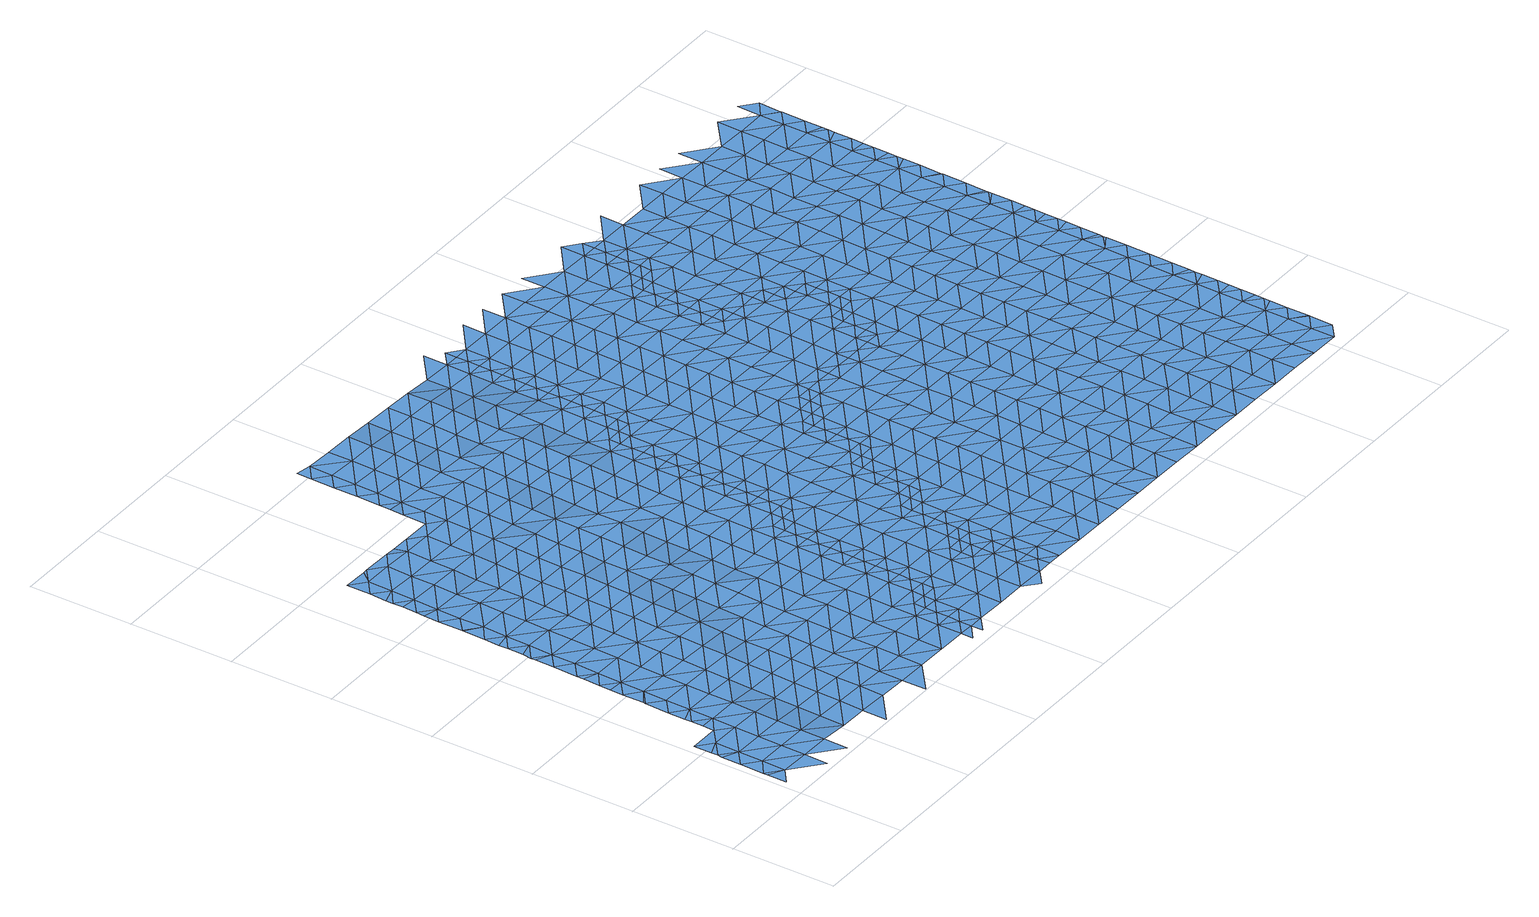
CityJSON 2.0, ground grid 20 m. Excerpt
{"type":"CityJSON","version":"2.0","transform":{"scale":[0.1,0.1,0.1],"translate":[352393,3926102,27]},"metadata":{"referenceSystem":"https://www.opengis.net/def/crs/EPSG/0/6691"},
"CityObjects":{
"waterbody1":{"type":"WaterBody","attributes":{"name":"8","class":"1140","function":"1","WaterBodyRiverFloodingRiskAttribute.description":"4","WaterBodyRiverFloodingRiskAttribute.rankOrg":"1","WaterBodyRiverFloodingRiskAttribute.adminType":"2","WaterBodyRiverFloodingRiskAttribute.scale":"L1"},"geometry":[{"type":"MultiSurface","lod":"1","boundaries":[[[0,1,2]],[[3,1,0]],[[4,5,3]],[[0,4,3]],[[4,6,5]],[[5,6,7]],[[7,6,8]],[[8,9,10]],[[0,11,4]],[[10,9,12]],[[8,6,9]],[[0,13,11]],[[6,4,14]],[[15,12,9]],[[16,9,6]],[[4,11,14]],[[17,16,6]],[[16,15,9]],[[6,14,17]],[[11,18,14]],[[19,18,11]],[[14,20,17]],[[21,15,22]],[[15,16,22]],[[23,21,22]],[[24,25,23]],[[26,16,17]],[[14,18,20]],[[25,24,27]],[[24,23,22]],[[26,22,16]],[[28,17,20]],[[29,27,30]],[[27,24,30]],[[26,17,28]],[[31,32,29]],[[18,33,20]],[[22,34,24]],[[30,31,29]],[[26,34,22]],[[32,31,35]],[[36,30,24]],[[20,37,28]],[[38,39,40]],[[38,35,39]],[[35,31,39]],[[36,31,30]],[[41,20,33]],[[42,24,34]],[[40,43,44]],[[39,43,40]],[[44,43,45]],[[37,20,41]],[[37,46,28]],[[46,34,26]],[[36,24,42]],[[47,48,45]],[[43,47,45]],[[26,28,46]],[[36,49,31]],[[39,31,49]],[[50,51,48]],[[52,43,39]],[[47,50,48]],[[46,53,34]],[[34,54,42]],[[51,50,55]],[[56,57,33]],[[53,54,34]],[[58,59,55]],[[60,36,42]],[[61,39,49]],[[41,33,57]],[[54,60,42]],[[62,59,58]],[[55,50,58]],[[47,43,52]],[[63,50,47]],[[39,61,52]],[[37,41,64]],[[52,63,47]],[[65,66,67]],[[64,41,57]],[[65,62,66]],[[49,36,60]],[[62,58,66]],[[68,53,46]],[[69,70,56]],[[46,37,71]],[[72,58,50]],[[60,73,49]],[[49,74,61]],[[63,75,50]],[[76,67,66]],[[71,68,46]],[[77,76,78]],[[77,67,76]],[[37,64,71]],[[75,72,50]],[[79,80,78]],[[58,72,66]],[[79,78,76]],[[68,81,53]],[[82,63,52]],[[83,60,54]],[[49,73,74]],[[57,56,84]],[[54,53,81]],[[79,85,80]],[[52,61,82]],[[84,86,57]],[[87,85,88]],[[81,83,54]],[[87,80,85]],[[56,70,84]],[[89,73,60]],[[61,74,82]],[[64,57,86]],[[90,75,63]],[[88,91,92]],[[82,93,63]],[[66,72,94]],[[76,66,95]],[[92,91,96]],[[91,88,85]],[[83,89,60]],[[97,68,71]],[[90,72,75]],[[98,99,96]],[[71,64,100]],[[66,94,95]],[[73,101,74]],[[91,98,96]],[[102,84,70]],[[79,76,103]],[[100,64,86]],[[99,98,104]],[[89,101,73]],[[101,82,74]],[[105,94,72]],[[85,79,103]],[[63,93,90]],[[68,106,81]],[[76,95,103]],[[107,91,85]],[[98,108,104]],[[97,71,100]],[[109,104,108]],[[102,110,84]],[[84,111,86]],[[105,72,90]],[[81,112,83]],[[113,85,103]],[[82,114,93]],[[115,98,91]],[[106,68,97]],[[106,112,81]],[[116,114,82]],[[117,109,108]],[[107,85,113]],[[83,118,89]],[[82,101,116]],[[119,108,98]],[[94,105,120]],[[95,94,121]],[[111,84,110]],[[100,86,111]],[[114,122,93]],[[123,97,100]],[[103,95,121]],[[115,91,107]],[[94,120,121]],[[89,124,101]],[[90,93,122]],[[125,110,102]],[[119,126,108]],[[117,108,126]],[[118,83,112]],[[127,106,97]],[[102,128,125]],[[113,103,129]],[[100,111,130]],[[119,98,115]],[[131,107,113]],[[105,90,132]],[[103,121,129]],[[123,100,130]],[[123,127,97]],[[127,112,106]],[[116,101,124]],[[133,111,110]],[[132,134,105]],[[89,118,124]],[[135,131,113]],[[136,114,116]],[[131,115,107]],[[90,122,132]],[[135,113,129]],[[120,105,134]],[[137,110,125]],[[134,138,120]],[[139,122,114]],[[127,140,112]],[[112,141,118]],[[116,124,142]],[[121,120,138]],[[130,111,133]],[[131,143,115]],[[115,144,119]],[[140,141,112]],[[110,137,133]],[[126,119,145]],[[136,116,142]],[[118,141,124]],[[146,132,122]],[[147,137,125]],[[129,121,148]],[[149,130,133]],[[150,127,123]],[[114,136,139]],[[123,130,151]],[[121,138,148]],[[141,152,124]],[[124,153,142]],[[115,143,144]],[[132,154,134]],[[145,119,144]],[[135,129,155]],[[135,156,131]],[[151,130,149]],[[151,150,123]],[[150,140,127]],[[157,133,137]],[[155,129,148]],[[155,156,135]],[[156,143,131]],[[122,139,146]],[[144,158,145]],[[159,138,134]],[[157,149,133]],[[160,137,147]],[[153,161,142]],[[154,132,146]],[[124,152,153]],[[150,162,140]],[[136,142,161]],[[136,163,139]],[[138,164,148]],[[143,165,144]],[[166,152,141]],[[137,160,157]],[[167,151,149]],[[157,168,149]],[[158,144,169]],[[134,154,159]],[[141,140,166]],[[170,155,148]],[[143,156,171]],[[166,140,162]],[[163,136,161]],[[163,172,139]],[[164,170,148]],[[151,173,150]],[[138,159,164]],[[143,171,165]],[[146,139,172]],[[174,175,147]],[[169,144,165]],[[155,176,156]],[[167,149,168]],[[167,173,151]],[[173,162,150]],[[177,157,160]],[[160,147,175]],[[152,166,178]],[[153,152,179]],[[154,146,180]],[[165,181,169]],[[152,178,179]],[[161,182,163]],[[146,172,180]],[[155,170,176]],[[161,153,182]],[[183,165,171]],[[159,154,184]],[[168,157,177]],[[185,186,174]],[[171,156,187]],[[160,175,177]],[[182,153,179]],[[188,167,168]],[[189,162,173]],[[187,156,176]],[[190,175,174]],[[163,191,172]],[[154,180,184]],[[166,162,192]],[[166,193,178]],[[186,190,174]],[[164,159,194]],[[164,195,170]],[[192,162,189]],[[192,193,166]],[[193,179,178]],[[194,159,184]],[[194,195,164]],[[195,176,170]],[[168,177,196]],[[191,163,182]],[[167,197,173]],[[198,199,175]],[[171,187,183]],[[175,199,177]],[[172,200,180]],[[181,165,183]],[[188,168,196]],[[188,197,167]],[[175,190,198]],[[201,172,191]],[[202,196,177]],[[193,203,179]],[[179,204,182]],[[205,202,177]],[[180,206,184]],[[205,177,199]],[[195,207,176]],[[176,208,187]],[[189,173,197]],[[204,191,182]],[[200,172,201]],[[209,181,210]],[[181,183,210]],[[211,183,187]],[[184,212,194]],[[213,214,215]],[[204,179,203]],[[213,209,214]],[[206,180,200]],[[206,212,184]],[[216,196,202]],[[209,210,214]],[[208,176,207]],[[217,201,191]],[[189,197,218]],[[192,189,219]],[[192,220,193]],[[221,210,183]],[[194,222,195]],[[216,223,196]],[[219,189,218]],[[224,215,214]],[[225,217,191]],[[226,197,188]],[[227,215,224]],[[222,207,195]],[[225,191,204]],[[188,196,223]],[[211,187,208]],[[211,221,183]],[[201,228,200]],[[216,202,229]],[[210,221,214]],[[220,192,219]],[[203,193,220]],[[230,227,224]],[[217,228,201]],[[231,227,230]],[[232,204,203]],[[194,212,222]],[[200,233,206]],[[230,234,231]],[[226,188,223]],[[218,197,226]],[[229,235,216]],[[231,234,236]],[[221,237,214]],[[238,235,229]],[[228,233,200]],[[226,239,218]],[[206,233,212]],[[203,220,240]],[[241,242,236]],[[235,243,216]],[[216,243,223]],[[207,222,244]],[[208,207,245]],[[224,214,246]],[[232,203,240]],[[245,247,208]],[[219,218,248]],[[236,234,241]],[[219,249,220]],[[250,226,223]],[[246,251,224]],[[207,244,245]],[[225,204,252]],[[253,221,211]],[[254,250,223]],[[214,237,246]],[[254,223,243]],[[211,208,247]],[[248,218,239]],[[230,224,251]],[[230,255,234]],[[222,212,256]],[[257,240,220]],[[204,232,252]],[[247,253,211]],[[258,228,217]],[[250,259,226]],[[217,225,260]],[[221,253,237]],[[212,233,256]],[[259,261,226]],[[226,261,239]],[[249,219,248]],[[260,225,252]],[[260,258,217]],[[228,258,233]],[[261,262,239]],[[255,230,251]],[[263,248,239]],[[241,234,255]],[[222,256,264]],[[262,263,239]],[[244,222,265]],[[253,266,237]],[[237,267,246]],[[257,268,240]],[[220,249,257]],[[266,267,237]],[[233,269,256]],[[222,264,265]],[[232,240,268]],[[232,270,252]],[[271,247,245]],[[258,269,233]],[[272,251,246]],[[273,274,248]],[[245,244,275]],[[273,248,263]],[[268,270,232]],[[241,255,276]],[[249,248,274]],[[275,244,265]],[[275,271,245]],[[274,277,249]],[[278,257,249]],[[279,253,247]],[[269,280,256]],[[277,278,249]],[[251,281,255]],[[260,252,270]],[[279,266,253]],[[272,246,267]],[[260,282,258]],[[283,268,257]],[[264,256,284]],[[264,285,265]],[[286,276,255]],[[287,283,257]],[[257,278,287]],[[284,256,280]],[[288,260,270]],[[279,247,271]],[[258,282,269]],[[251,272,281]],[[265,289,275]],[[279,290,266]],[[266,291,267]],[[282,260,288]],[[290,291,266]],[[264,284,285]],[[292,268,283]],[[286,255,281]],[[268,293,270]],[[282,294,269]],[[269,295,280]],[[275,296,271]],[[267,297,272]],[[289,265,285]],[[270,293,288]],[[298,279,271]],[[299,281,272]],[[283,300,292]],[[293,268,292]],[[296,275,289]],[[296,298,271]],[[301,282,288]],[[298,290,279]],[[269,294,295]],[[297,267,291]],[[284,280,302]],[[284,303,285]],[[304,286,281]],[[305,301,288]],[[300,306,292]],[[302,280,295]],[[302,303,284]],[[305,288,293]],[[272,297,299]],[[285,307,289]],[[306,308,292]],[[298,309,290]],[[290,310,291]],[[300,311,306]],[[301,312,282]],[[303,307,285]],[[293,292,308]],[[309,310,290]],[[304,281,299]],[[294,282,312]],[[308,313,293]],[[294,314,295]],[[289,315,296]],[[313,316,293]],[[291,317,297]],[[312,314,294]],[[307,315,289]],[[305,293,316]],[[318,299,297]],[[296,319,298]],[[320,321,305]],[[305,316,320]],[[301,305,321]],[[319,309,298]],[[317,291,310]],[[302,295,322]],[[302,323,303]],[[324,312,301]],[[325,324,301]],[[299,326,304]],[[325,301,321]],[[322,295,314]],[[318,297,317]],[[303,323,307]],[[296,315,319]],[[324,327,312]],[[328,314,312]],[[309,329,310]],[[327,328,312]],[[323,302,322]],[[330,315,307]],[[331,329,309]],[[326,299,318]],[[331,309,319]],[[310,332,317]],[[333,334,314]],[[333,314,328]],[[322,314,334]],[[307,323,330]],[[334,335,322]],[[315,336,319]],[[317,337,318]],[[335,338,322]],[[336,331,319]],[[323,322,338]],[[339,315,330]],[[310,329,332]],[[340,326,318]],[[338,341,323]],[[341,342,323]],[[336,315,339]],[[337,317,332]],[[330,323,342]],[[343,329,331]],[[340,318,337]],[[330,344,339]],[[331,336,345]],[[346,344,330]],[[343,331,345]],[[330,342,346]],[[343,347,329]],[[348,346,342]],[[332,329,347]],[[332,349,337]],[[344,350,339]],[[350,345,336]],[[337,349,340]],[[336,339,350]],[[348,351,346]],[[352,351,348]],[[332,347,349]],[[349,353,340]],[[351,354,346]],[[343,345,355]],[[356,347,343]],[[344,346,354]],[[345,350,355]],[[355,356,343]],[[357,358,344]],[[357,344,354]],[[350,344,358]],[[347,359,349]],[[360,361,350]],[[360,350,358]],[[355,350,361]],[[347,356,362]],[[349,363,353]],[[364,365,355]],[[355,365,356]],[[364,355,361]],[[347,362,359]],[[366,362,356]],[[367,366,356]],[[367,356,365]],[[349,359,363]],[[366,368,362]],[[369,359,362]],[[368,369,362]],[[370,353,363]],[[371,372,359]],[[359,372,363]],[[371,359,369]],[[372,373,363]],[[373,374,363]]]}]},
"waterbody2":{"type":"WaterBody","attributes":{"name":"8","class":"1140","function":"1","WaterBodyRiverFloodingRiskAttribute.description":"4","WaterBodyRiverFloodingRiskAttribute.rankOrg":"2","WaterBodyRiverFloodingRiskAttribute.adminType":"2","WaterBodyRiverFloodingRiskAttribute.scale":"L1"},"geometry":[{"type":"MultiSurface","lod":"1","boundaries":[[[375,190,186]],[[186,376,375]],[[198,377,199]],[[198,190,377]],[[190,375,377]],[[229,202,205]],[[378,199,377]],[[205,199,378]],[[229,205,378]],[[377,379,378]],[[377,375,379]],[[378,238,229]],[[375,380,379]],[[381,238,378]],[[378,379,381]],[[381,382,238]],[[380,383,379]],[[235,382,243]],[[235,238,382]],[[384,383,380]],[[385,381,379]],[[386,250,254]],[[386,243,382]],[[254,243,386]],[[383,385,379]],[[387,382,381]],[[386,388,250]],[[259,388,261]],[[259,250,388]],[[385,387,381]],[[389,386,382]],[[388,390,261]],[[390,263,262]],[[262,261,390]],[[391,388,386]],[[392,263,390]],[[273,263,392]],[[384,393,394]],[[274,273,392]],[[389,391,386]],[[382,387,389]],[[392,395,274]],[[383,384,396]],[[383,397,385]],[[395,278,277]],[[277,274,395]],[[396,384,394]],[[396,397,383]],[[391,398,388]],[[387,385,399]],[[390,388,398]],[[300,283,287]],[[287,278,400]],[[401,402,387]],[[401,387,399]],[[278,395,400]],[[389,387,402]],[[399,385,397]],[[300,287,400]],[[392,390,403]],[[404,405,394]],[[403,390,398]],[[395,392,403]],[[396,394,405]],[[406,391,389]],[[407,400,395]],[[408,399,397]],[[409,410,396]],[[396,410,397]],[[396,405,409]],[[389,402,411]],[[300,400,311]],[[412,395,403]],[[413,408,397]],[[410,414,397]],[[414,413,397]],[[411,402,415]],[[406,389,411]],[[398,391,406]],[[416,403,398]],[[400,407,311]],[[395,412,407]],[[415,417,411]],[[416,398,406]],[[403,418,412]],[[419,406,411]],[[306,311,420]],[[417,419,411]],[[415,421,417]],[[311,407,420]],[[308,306,420]],[[422,418,403]],[[422,403,416]],[[412,418,407]],[[420,423,308]],[[313,308,423]],[[424,425,406]],[[316,313,423]],[[406,419,424]],[[426,420,407]],[[416,406,425]],[[418,426,407]],[[320,316,427]],[[428,429,416]],[[416,429,422]],[[428,416,425]],[[316,423,427]],[[321,320,427]],[[430,324,325]],[[430,321,427]],[[325,321,430]],[[431,432,420]],[[429,433,422]],[[422,433,418]],[[431,420,426]],[[434,427,423]],[[430,435,324]],[[435,328,327]],[[423,420,432]],[[327,324,435]],[[432,434,423]],[[436,430,427]],[[433,437,418]],[[433,429,438]],[[439,328,435]],[[333,328,439]],[[440,431,426]],[[334,333,439]],[[434,436,427]],[[441,435,430]],[[439,442,334]],[[426,418,440]],[[335,334,442]],[[440,418,437]],[[443,432,431]],[[438,444,433]],[[338,335,442]],[[445,439,435]],[[442,446,338]],[[447,437,433]],[[444,447,433]],[[341,338,446]],[[438,448,444]],[[441,430,436]],[[441,445,435]],[[449,434,432]],[[342,341,348]],[[439,445,442]],[[431,440,443]],[[443,450,432]],[[348,341,446]],[[451,452,437]],[[437,452,440]],[[450,449,432]],[[437,447,451]],[[449,436,434]],[[453,454,440]],[[440,454,443]],[[453,440,452]],[[446,442,455]],[[436,456,441]],[[348,446,352]],[[455,442,445]],[[449,456,436]],[[457,352,446]],[[455,457,446]],[[454,458,443]],[[443,458,450]],[[459,445,441]],[[460,459,441]],[[450,461,449]],[[460,441,456]],[[457,462,352]],[[458,461,450]],[[445,463,455]],[[351,352,462]],[[454,464,458]],[[354,351,462]],[[455,463,457]],[[465,354,462]],[[357,354,465]],[[464,466,458]],[[358,357,465]],[[467,449,461]],[[445,459,463]],[[456,449,468]],[[469,461,458]],[[466,469,458]],[[470,358,465]],[[360,358,470]],[[464,471,466]],[[468,449,467]],[[460,456,468]],[[472,459,460]],[[361,360,470]],[[462,457,473]],[[469,474,461]],[[457,463,473]],[[473,475,462]],[[462,476,465]],[[364,477,365]],[[474,478,461]],[[461,478,467]],[[477,361,470]],[[364,361,477]],[[476,470,465]],[[472,460,468]],[[472,479,459]],[[478,480,467]],[[481,366,367]],[[480,482,467]],[[467,482,468]],[[481,365,477]],[[367,365,481]],[[476,462,475]],[[483,477,470]],[[481,484,366]],[[463,459,485]],[[463,486,473]],[[484,369,368]],[[368,366,484]],[[485,459,479]],[[482,487,468]],[[488,472,468]],[[489,475,473]],[[483,470,476]],[[490,481,477]],[[371,491,372]],[[491,369,484]],[[371,369,491]],[[486,463,485]],[[492,490,477]],[[493,476,475]],[[492,477,483]],[[472,494,479]],[[495,484,481]],[[491,496,372]],[[487,482,497]],[[488,494,472]],[[373,372,496]],[[489,473,486]],[[468,487,488]],[[374,373,496]],[[498,491,484]],[[476,499,483]],[[497,500,487]],[[493,475,489]],[[495,481,490]],[[495,498,484]],[[501,492,483]],[[485,479,502]],[[485,503,486]],[[504,488,487]],[[500,497,505]],[[500,504,487]],[[491,506,496]],[[502,479,494]],[[499,476,493]],[[507,494,488]],[[501,483,499]],[[485,502,503]],[[507,488,504]],[[491,498,506]],[[489,486,508]],[[489,509,493]],[[490,492,510]],[[511,502,494]],[[508,509,489]],[[510,492,501]],[[512,507,504]],[[486,503,508]],[[513,496,506]],[[507,511,494]],[[514,498,495]],[[493,515,499]],[[495,490,516]],[[516,490,510]],[[517,501,499]],[[512,518,507]],[[515,493,509]],[[519,502,511]],[[514,495,516]],[[503,520,508]],[[503,502,520]],[[506,498,521]],[[522,509,508]],[[502,519,520]],[[521,498,514]],[[499,515,517]],[[523,507,518]],[[507,524,511]],[[510,501,525]],[[525,501,517]],[[526,514,516]],[[527,523,518]],[[528,506,521]],[[529,515,509]],[[508,520,522]],[[516,510,526]],[[519,511,524]],[[530,529,509]],[[507,523,524]],[[531,521,514]],[[530,509,522]],[[510,525,526]],[[527,532,523]],[[520,519,533]],[[534,522,520]],[[517,515,529]],[[533,519,524]],[[529,535,517]],[[514,526,531]],[[531,536,521]],[[537,530,522]],[[538,523,532]],[[525,539,526]],[[520,533,534]],[[534,537,522]],[[525,517,539]],[[540,521,536]],[[517,535,539]],[[524,523,541]],[[524,542,533]],[[526,543,531]],[[532,544,538]],[[529,530,545]],[[523,538,541]],[[545,530,537]],[[533,546,534]],[[531,543,536]],[[526,539,547]],[[544,548,538]],[[535,529,549]],[[524,541,542]],[[543,526,547]],[[550,540,536]],[[529,545,549]],[[535,551,539]],[[548,552,538]],[[553,551,535]],[[533,542,546]],[[545,537,554]],[[539,551,547]],[[550,536,543]],[[537,534,555]],[[535,549,553]],[[556,557,545]],[[545,557,549]],[[555,534,546]],[[556,545,554]],[[554,537,555]],[[541,538,558]],[[551,559,547]],[[557,560,549]],[[548,561,552]],[[558,538,552]],[[560,562,549]],[[549,562,553]],[[543,547,559]],[[542,541,563]],[[564,554,555]],[[543,565,550]],[[566,551,553]],[[561,567,552]],[[563,541,558]],[[568,566,553]],[[569,565,543]],[[553,562,568]],[[565,570,550]],[[546,542,571]],[[555,572,564]],[[543,559,569]],[[573,574,552]],[[552,574,558]],[[555,546,571]],[[552,567,573]],[[575,576,551]],[[551,576,559]],[[575,551,566]],[[542,563,571]],[[577,572,555]],[[571,577,555]],[[578,579,558]],[[558,579,563]],[[558,574,578]],[[576,580,559]],[[579,581,563]],[[563,581,571]],[[582,572,577]],[[583,577,571]],[[569,559,584]],[[580,576,585]],[[586,583,571]],[[559,580,584]],[[587,582,577]],[[565,569,588]],[[589,587,577]],[[579,590,581]],[[577,583,589]],[[586,571,581]],[[585,591,580]],[[569,584,588]],[[591,585,592]],[[590,593,581]],[[591,594,580]],[[595,565,588]],[[584,580,594]],[[596,583,586]],[[593,597,581]],[[581,597,586]],[[590,598,593]],[[599,600,584]],[[584,594,599]],[[588,584,600]],[[601,602,586]],[[603,595,588]],[[586,597,601]],[[596,586,602]],[[604,603,588]],[[588,600,604]]]}]},
"waterbody3":{"type":"WaterBody","attributes":{"name":"8","class":"1140","function":"1","WaterBodyRiverFloodingRiskAttribute.description":"4","WaterBodyRiverFloodingRiskAttribute.rankOrg":"3","WaterBodyRiverFloodingRiskAttribute.adminType":"2","WaterBodyRiverFloodingRiskAttribute.scale":"L1"},"geometry":[{"type":"MultiSurface","lod":"1","boundaries":[[[401,399,605]],[[605,399,408]],[[402,401,415]],[[415,401,605]],[[405,404,606]],[[408,413,605]],[[409,607,410]],[[409,405,607]],[[405,606,607]],[[421,605,413]],[[415,605,421]],[[607,608,410]],[[414,410,608]],[[413,414,608]],[[413,609,421]],[[609,413,608]],[[607,606,610]],[[607,611,608]],[[612,419,417]],[[417,421,612]],[[421,609,612]],[[611,607,610]],[[611,613,608]],[[424,419,614]],[[419,612,614]],[[425,424,614]],[[613,615,608]],[[615,612,609]],[[609,608,615]],[[616,425,614]],[[428,425,616]],[[617,614,612]],[[429,428,438]],[[610,618,611]],[[438,428,616]],[[615,617,612]],[[618,613,611]],[[619,616,614]],[[610,620,618]],[[613,621,615]],[[438,616,448]],[[619,614,617]],[[618,621,613]],[[616,622,448]],[[623,617,615]],[[616,619,622]],[[620,624,618]],[[615,621,625]],[[626,447,444]],[[444,448,626]],[[448,622,626]],[[627,621,618]],[[615,625,623]],[[619,617,628]],[[619,629,622]],[[451,630,452]],[[451,447,630]],[[624,620,631]],[[624,627,618]],[[447,626,630]],[[632,625,621]],[[617,623,628]],[[633,452,630]],[[453,452,633]],[[453,464,454]],[[619,628,629]],[[464,453,633]],[[626,622,634]],[[626,635,630]],[[636,624,631]],[[632,621,627]],[[632,637,625]],[[634,635,626]],[[622,629,634]],[[623,625,637]],[[623,638,628]],[[630,639,633]],[[471,464,633]],[[637,638,623]],[[635,639,630]],[[640,627,624]],[[641,629,628]],[[642,624,636]],[[633,639,471]],[[640,624,642]],[[632,627,640]],[[641,628,638]],[[640,643,632]],[[644,469,466]],[[634,629,645]],[[466,471,644]],[[637,632,643]],[[471,639,644]],[[645,629,641]],[[636,646,642]],[[644,647,469]],[[637,648,638]],[[635,634,649]],[[635,650,639]],[[474,647,478]],[[474,469,647]],[[642,651,640]],[[634,645,649]],[[652,644,639]],[[637,643,653]],[[647,654,478]],[[480,478,654]],[[480,497,482]],[[648,637,653]],[[651,642,646]],[[641,655,645]],[[635,649,650]],[[641,638,655]],[[497,480,654]],[[644,656,647]],[[657,653,643]],[[655,638,648]],[[658,640,651]],[[645,659,649]],[[639,650,652]],[[643,640,657]],[[647,660,654]],[[505,497,654]],[[661,648,653]],[[640,658,657]],[[656,644,652]],[[659,645,655]],[[646,662,651]],[[649,663,650]],[[659,663,649]],[[660,505,654]],[[660,647,656]],[[664,655,648]],[[650,665,652]],[[653,657,661]],[[663,665,650]],[[662,646,666]],[[662,667,651]],[[668,648,661]],[[658,651,667]],[[658,669,657]],[[660,670,505]],[[512,504,500]],[[667,669,658]],[[500,505,670]],[[664,648,668]],[[656,652,671]],[[672,661,657]],[[673,660,656]],[[659,655,674]],[[512,500,670]],[[652,665,671]],[[674,655,664]],[[663,659,674]],[[673,670,660]],[[675,656,671]],[[661,676,668]],[[674,677,663]],[[518,512,670]],[[662,666,678]],[[672,657,669]],[[677,679,663]],[[662,680,667]],[[673,656,675]],[[681,664,668]],[[682,671,665]],[[665,663,679]],[[683,518,670]],[[680,662,678]],[[679,682,665]],[[682,675,671]],[[661,672,676]],[[683,670,673]],[[669,684,672]],[[685,673,675]],[[668,676,681]],[[667,680,686]],[[669,667,684]],[[674,664,687]],[[674,688,677]],[[682,685,675]],[[527,518,683]],[[684,667,686]],[[687,664,681]],[[689,680,678]],[[690,679,677]],[[691,683,673]],[[532,527,683]],[[692,689,678]],[[676,672,693]],[[688,674,687]],[[680,689,686]],[[694,691,673]],[[695,681,676]],[[672,684,693]],[[693,696,676]],[[673,685,694]],[[683,691,532]],[[677,688,690]],[[686,697,684]],[[698,685,682]],[[682,679,699]],[[687,681,695]],[[698,694,685]],[[676,696,695]],[[687,700,688]],[[686,689,701]],[[679,690,699]],[[695,700,687]],[[544,532,691]],[[697,686,701]],[[692,702,689]],[[698,682,699]],[[703,696,693]],[[688,704,690]],[[693,684,705]],[[694,706,691]],[[700,704,688]],[[698,706,694]],[[691,548,544]],[[705,684,697]],[[689,707,701]],[[690,708,699]],[[703,693,705]],[[695,696,703]],[[707,689,702]],[[709,698,699]],[[691,710,548]],[[711,700,695]],[[708,690,704]],[[701,712,697]],[[708,709,699]],[[691,706,710]],[[713,712,701]],[[713,701,707]],[[714,704,700]],[[715,706,698]],[[695,703,716]],[[561,548,710]],[[705,697,712]],[[711,695,716]],[[711,714,700]],[[702,717,707]],[[718,698,709]],[[706,715,710]],[[704,719,708]],[[720,717,702]],[[721,716,703]],[[556,722,557]],[[714,719,704]],[[556,554,722]],[[723,705,712]],[[722,554,564]],[[707,724,713]],[[561,710,567]],[[698,718,715]],[[703,705,721]],[[725,567,710]],[[708,726,709]],[[722,727,557]],[[721,705,723]],[[728,711,716]],[[560,727,562]],[[729,712,713]],[[560,557,727]],[[730,718,709]],[[564,572,722]],[[725,710,715]],[[724,707,717]],[[731,566,568]],[[568,562,731]],[[711,732,714]],[[708,719,726]],[[562,727,731]],[[712,733,723]],[[734,715,718]],[[716,721,728]],[[725,735,567]],[[728,732,711]],[[572,736,722]],[[722,736,727]],[[573,735,574]],[[729,713,724]],[[573,567,735]],[[737,566,731]],[[575,566,737]],[[575,585,576]],[[709,726,730]],[[723,738,721]],[[732,739,714]],[[714,740,719]],[[717,720,741]],[[582,736,572]],[[578,574,742]],[[585,575,737]],[[578,590,579]],[[743,724,717]],[[712,729,733]],[[574,735,742]],[[734,718,730]],[[734,744,715]],[[731,727,745]],[[590,578,742]],[[745,727,736]],[[725,715,744]],[[738,723,733]],[[728,721,738]],[[745,746,731]],[[747,717,741]],[[592,585,737]],[[726,719,740]],[[724,743,729]],[[744,748,725]],[[749,732,728]],[[714,739,740]],[[726,750,730]],[[582,587,736]],[[738,751,728]],[[746,752,731]],[[735,725,748]],[[743,717,747]],[[753,733,729]],[[751,749,728]],[[737,731,752]],[[748,754,735]],[[755,739,732]],[[743,753,729]],[[590,742,598]],[[737,752,592]],[[726,740,750]],[[596,756,583]],[[756,587,589]],[[742,735,754]],[[757,736,587]],[[589,583,756]],[[734,730,758]],[[759,744,734]],[[742,754,598]],[[739,755,740]],[[758,730,750]],[[745,736,757]],[[745,760,746]],[[738,733,761]],[[755,732,749]],[[757,587,756]],[[762,743,747]],[[591,592,763]],[[747,741,764]],[[733,753,761]],[[596,602,756]],[[759,734,758]],[[592,752,763]],[[594,591,763]],[[744,765,748]],[[740,766,750]],[[759,765,744]],[[764,741,767]],[[768,752,746]],[[764,762,747]],[[762,753,743]],[[593,769,597]],[[751,738,770]],[[593,598,769]],[[745,757,760]],[[770,738,761]],[[598,754,769]],[[751,771,749]],[[599,594,772]],[[773,740,755]],[[774,758,750]],[[770,771,751]],[[594,763,772]],[[600,599,772]],[[748,775,754]],[[776,746,760]],[[601,597,777]],[[778,603,604]],[[766,740,773]],[[779,761,753]],[[597,769,777]],[[602,601,777]],[[749,780,755]],[[604,600,778]],[[762,781,753]],[[757,756,782]],[[775,748,765]],[[771,780,749]],[[600,772,778]],[[756,602,782]],[[763,752,768]],[[783,764,767]],[[746,776,768]],[[763,784,772]],[[785,773,755]],[[602,777,782]],[[769,754,786]],[[787,777,769]],[[750,766,774]],[[761,788,770]],[[789,790,757]],[[791,765,759]],[[786,754,775]],[[780,785,755]],[[789,757,782]],[[759,758,792]],[[760,790,776]],[[793,762,764]],[[784,763,768]],[[779,753,781]],[[794,778,772]],[[760,757,790]],[[773,795,766]],[[758,774,792]],[[770,796,771]],[[787,769,786]],[[765,797,775]],[[798,772,784]],[[788,761,779]],[[762,799,781]],[[764,783,793]],[[766,800,774]],[[759,792,791]],[[773,785,795]],[[795,800,766]],[[794,801,778]],[[782,802,789]],[[803,776,790]],[[775,804,786]],[[777,787,805]],[[806,779,781]],[[772,798,794]],[[782,777,802]],[[796,770,788]],[[768,776,807]],[[799,762,793]],[[802,777,805]],[[765,791,797]],[[780,771,808]],[[807,776,803]],[[780,809,785]],[[810,787,786]],[[789,811,790]],[[784,812,798]],[[802,811,789]],[[809,795,785]],[[784,768,812]],[[806,781,799]],[[792,774,813]],[[779,814,788]],[[815,791,792]],[[771,796,808]],[[813,774,800]],[[775,797,804]],[[812,768,807]],[[816,794,798]],[[790,817,803]],[[793,783,818]],[[787,819,805]],[[809,780,808]],[[793,820,799]],[[821,797,791]],[[810,786,804]],[[822,800,795]],[[779,806,814]],[[809,823,795]],[[792,813,815]],[[817,790,811]],[[816,798,812]],[[796,788,824]],[[817,825,803]],[[803,826,807]],[[793,818,820]],[[820,827,799]],[[799,828,806]],[[829,811,802]],[[788,814,824]],[[825,826,803]],[[826,812,807]],[[787,810,819]],[[800,830,813]],[[791,815,821]],[[828,814,806]],[[802,805,829]],[[808,796,831]],[[832,809,808]],[[822,830,800]],[[794,816,833]],[[830,815,813]],[[831,796,824]],[[804,797,834]],[[795,823,822]],[[804,835,810]],[[805,819,829]],[[818,836,820]],[[797,821,834]],[[812,837,816]],[[811,838,817]],[[799,827,828]],[[832,808,831]],[[839,821,815]],[[835,804,834]],[[836,840,820]],[[810,841,819]],[[817,838,825]],[[835,841,810]],[[842,843,814]],[[811,829,844]],[[827,820,840]],[[812,826,837]],[[845,822,823]],[[842,814,828]],[[846,815,830]],[[824,814,843]],[[809,832,847]],[[823,809,845]],[[848,827,840]],[[811,844,838]],[[821,849,834]],[[825,850,826]],[[828,827,851]],[[816,837,852]],[[833,816,853]],[[839,815,846]],[[827,848,851]],[[849,835,834]],[[809,847,845]],[[831,824,854]],[[855,850,825]],[[853,816,852]],[[853,856,833]],[[857,837,826]],[[819,841,858]],[[829,819,859]],[[832,831,854]],[[825,838,855]],[[828,851,860]],[[861,862,822]],[[842,828,863]],[[862,846,830]],[[824,843,854]],[[849,821,839]],[[832,864,847]],[[828,860,863]],[[865,838,844]],[[863,866,842]],[[857,852,837]],[[822,845,861]],[[819,858,859]],[[830,822,862]],[[842,867,843]],[[844,829,865]],[[868,845,847]],[[842,866,867]],[[869,839,846]],[[832,854,864]],[[867,870,843]],[[857,826,850]],[[829,859,865]],[[838,871,855]],[[835,849,872]],[[870,873,843]],[[841,835,874]],[[841,875,858]],[[868,861,845]],[[857,876,852]],[[852,877,853]],[[854,843,873]],[[878,847,864]],[[874,835,872]],[[874,875,841]],[[858,875,859]],[[846,862,879]],[[854,880,864]],[[853,877,856]],[[838,865,871]],[[881,854,873]],[[868,847,878]],[[849,839,869]],[[861,882,862]],[[846,879,869]],[[854,881,880]],[[883,884,855]],[[869,885,849]],[[886,887,864]],[[850,884,857]],[[852,876,877]],[[886,864,880]],[[859,888,865]],[[855,871,883]],[[850,855,884]],[[872,849,885]],[[878,864,887]],[[882,861,868]],[[889,888,859]],[[862,890,879]],[[891,874,872]],[[889,859,875]],[[865,888,871]],[[885,892,872]],[[857,893,876]],[[892,891,872]],[[868,878,894]],[[878,887,894]],[[879,895,869]],[[896,883,871]],[[862,882,890]],[[897,882,868]],[[894,897,868]],[[857,884,893]],[[875,874,891]],[[895,879,890]],[[898,885,869]],[[896,871,888]],[[899,884,883]],[[897,900,882]],[[901,876,893]],[[877,902,903]],[[877,876,902]],[[904,898,869]],[[889,875,905]],[[890,882,906]],[[907,899,883]],[[885,898,892]],[[899,893,884]],[[902,876,901]],[[882,900,906]],[[869,895,904]],[[907,883,896]],[[875,891,905]],[[890,908,895]],[[909,890,906]],[[910,891,892]],[[890,909,908]],[[911,889,905]],[[908,912,895]],[[913,901,893]],[[888,889,914]],[[895,915,904]],[[916,905,891]],[[914,889,911]],[[896,888,914]],[[917,913,893]],[[895,912,915]],[[896,918,907]],[[892,898,910]],[[917,893,899]],[[919,898,904]],[[901,913,902]],[[920,919,904]],[[920,904,915]],[[916,891,910]],[[896,914,918]],[[898,921,910]],[[922,898,919]],[[911,905,923]],[[921,898,922]],[[923,905,916]],[[924,902,925]],[[925,902,913]],[[911,926,914]],[[927,916,910]],[[907,918,928]],[[899,907,929]],[[930,910,921]],[[929,907,928]],[[917,899,929]],[[931,911,923]],[[927,910,930]],[[932,923,916]],[[933,916,927]],[[918,914,926]],[[932,916,933]],[[934,935,917]],[[911,931,926]],[[918,936,928]],[[937,931,923]],[[917,929,934]],[[913,917,935]],[[932,937,923]],[[913,938,925]],[[936,918,926]],[[939,929,928]],[[936,940,928]],[[941,926,931]],[[942,941,931]],[[942,931,937]],[[938,913,935]],[[929,939,934]],[[926,943,936]],[[944,926,941]],[[928,940,939]],[[945,935,934]],[[943,926,944]],[[925,938,946]],[[947,948,936]],[[936,948,940]],[[947,936,943]],[[949,945,934]],[[935,945,938]],[[934,939,949]],[[948,950,940]],[[939,940,951]],[[951,940,950]],[[938,952,946]],[[945,952,938]],[[939,953,949]],[[954,939,951]],[[939,954,953]],[[953,955,949]],[[955,956,949]],[[949,956,945]],[[957,945,956]],[[952,945,957]],[[958,952,957]],[[959,952,960]],[[952,958,960]]]}]}
},
"vertices":[
[34,54,14],[6,69,14],[5,32,14],[6,78,14],[35,100,14],[7,124,14],[36,147,14],[8,161,14],[8,170,15],[36,193,15],[8,182,15],[91,53,14],[8,217,15],[90,7,14],[92,100,14],[65,216,15],[93,192,15],[92,146,14],[148,52,13],[147,6,13],[148,99,14],[66,238,15],[94,238,15],[66,262,15],[95,284,15],[66,274,15],[150,191,14],[67,308,15],[149,145,14],[67,354,16],[95,331,15],[96,377,16],[68,358,16],[204,51,10],[151,237,15],[68,400,16],[152,330,15],[206,144,11],[69,425,16],[97,423,16],[69,447,16],[205,98,11],[151,283,15],[98,469,16],[70,479,17],[70,493,17],[207,190,11],[99,516,18],[71,539,18],[153,376,15],[99,562,18],[71,575,18],[154,468,16],[207,236,12],[208,283,13],[71,585,18],[261,51,8],[262,97,9],[100,608,19],[72,601,19],[209,329,14],[154,422,16],[72,632,19],[155,515,17],[263,143,9],[72,650,19],[101,654,19],[73,678,20],[264,235,11],[260,4,8],[318,50,7],[263,189,10],[157,607,18],[210,375,15],[210,421,15],[156,561,17],[102,700,20],[74,722,20],[74,724,20],[102,747,20],[74,770,20],[265,282,11],[211,467,16],[266,328,12],[318,96,8],[103,793,20],[319,142,8],[75,800,20],[75,816,21],[266,374,13],[213,560,16],[104,839,21],[76,843,21],[212,514,16],[157,653,19],[158,699,19],[76,863,21],[321,234,9],[105,885,21],[76,876,21],[320,188,9],[267,420,14],[374,49,6],[159,746,19],[77,909,22],[213,606,17],[322,281,9],[161,838,20],[105,931,22],[77,955,22],[375,95,6],[376,141,6],[322,327,9],[160,792,19],[269,513,16],[161,884,20],[268,466,15],[124,954,21],[323,373,10],[162,931,21],[214,652,17],[215,698,17],[269,559,16],[377,234,7],[324,419,12],[431,48,6],[134,954,21],[378,280,7],[374,2,6],[216,745,17],[377,187,7],[217,837,19],[270,605,16],[433,140,6],[271,651,17],[216,791,17],[325,512,14],[432,94,6],[272,698,16],[326,558,15],[379,326,7],[380,372,8],[325,466,14],[218,883,19],[219,930,20],[191,953,21],[327,604,15],[488,47,6],[272,744,16],[433,186,6],[435,279,6],[434,233,6],[381,418,9],[381,465,10],[328,650,16],[273,790,17],[274,836,19],[489,139,6],[213,953,20],[328,697,16],[489,93,6],[382,511,10],[436,325,6],[383,557,12],[329,743,16],[275,929,20],[436,371,7],[491,232,6],[490,185,6],[248,952,20],[330,789,17],[275,882,19],[384,603,13],[492,278,6],[545,46,6],[545,92,6],[331,835,18],[546,138,6],[437,417,8],[438,464,9],[384,649,13],[304,951,20],[439,510,9],[332,928,20],[385,696,14],[544,23,6],[573,45,6],[331,881,19],[548,231,6],[492,324,6],[573,69,6],[440,556,11],[493,370,6],[494,417,6],[386,742,14],[387,788,15],[547,185,6],[548,277,6],[574,92,6],[574,115,6],[441,649,12],[440,602,11],[575,161,6],[495,463,6],[495,509,7],[574,138,6],[442,695,13],[387,834,17],[388,881,17],[305,997,20],[333,974,20],[389,927,18],[443,741,13],[305,1023,21],[334,1020,20],[306,1044,21],[604,184,6],[497,601,8],[549,323,6],[550,369,6],[551,416,6],[390,973,18],[443,787,14],[604,230,6],[334,1066,21],[496,555,8],[605,276,6],[307,1090,21],[498,648,9],[603,160,6],[335,1113,21],[307,1136,21],[552,508,6],[499,694,11],[336,1159,21],[632,183,6],[308,1182,21],[390,1019,18],[632,160,6],[606,322,6],[551,462,6],[337,1205,21],[309,1211,21],[632,206,6],[444,833,15],[445,880,16],[391,1065,19],[446,926,16],[607,368,6],[607,415,6],[633,252,6],[392,1112,19],[553,554,6],[446,972,17],[633,229,6],[393,1158,19],[499,740,11],[608,461,6],[554,647,8],[633,276,6],[554,600,7],[634,299,6],[634,322,6],[635,345,6],[500,786,11],[501,832,12],[447,1018,18],[448,1064,18],[609,507,6],[555,693,9],[610,553,6],[502,925,14],[449,1111,18],[635,368,6],[635,391,6],[502,879,13],[393,1204,19],[636,414,6],[636,437,6],[503,971,15],[556,739,9],[449,1157,18],[611,646,6],[637,484,6],[557,785,10],[558,832,11],[450,1203,18],[637,460,6],[610,600,6],[558,878,11],[504,1017,16],[505,1064,15],[666,506,6],[666,552,6],[612,692,7],[613,738,7],[559,924,12],[505,1110,16],[560,970,13],[506,1156,15],[665,483,6],[668,645,6],[613,784,8],[614,831,9],[507,1202,15],[667,599,6],[694,506,6],[615,877,10],[694,529,6],[561,1016,13],[561,1063,13],[694,483,6],[669,691,6],[695,552,6],[669,737,6],[616,923,11],[695,575,6],[562,1109,14],[563,1155,14],[617,969,11],[696,598,6],[696,621,6],[670,783,6],[671,830,6],[697,667,6],[696,644,6],[564,1201,14],[697,691,6],[697,714,6],[618,1062,12],[672,876,6],[617,1015,11],[619,1108,13],[698,737,6],[698,760,6],[699,783,6],[673,968,8],[620,1154,13],[699,806,6],[672,922,7],[620,1200,12],[699,829,6],[700,852,6],[675,1061,9],[729,921,6],[674,1015,9],[728,875,6],[676,1107,9],[728,852,6],[676,1153,8],[730,967,6],[757,874,6],[756,851,6],[677,1199,8],[757,898,6],[731,1014,6],[731,1060,6],[758,921,6],[758,944,6],[733,1152,6],[758,967,6],[759,990,6],[732,1106,6],[734,1198,6],[759,1013,6],[759,1036,6],[760,1082,6],[760,1059,6],[761,1106,6],[761,1129,6],[735,1245,6],[761,1152,6],[762,1175,6],[762,1198,6],[763,1221,6],
[601,45,6],[573,22,6],[602,91,6],[603,137,6],[659,90,6],[658,44,6],[660,136,6],[660,183,6],[715,89,6],[715,43,6],[716,135,6],[661,229,6],[717,182,6],[662,275,6],[718,228,6],[663,321,6],[719,274,6],[663,368,6],[743,19,6],[771,42,6],[664,414,6],[772,88,6],[773,135,6],[719,320,6],[745,158,6],[665,460,6],[745,181,6],[746,204,6],[720,367,6],[800,42,6],[800,65,6],[775,273,6],[722,459,6],[773,158,6],[801,88,6],[801,111,6],[774,227,6],[721,413,6],[802,157,6],[801,134,6],[774,204,6],[776,319,6],[803,227,6],[778,412,6],[803,250,6],[722,505,6],[802,203,6],[777,366,6],[723,551,6],[804,273,6],[804,296,6],[778,458,6],[724,598,6],[804,319,6],[805,342,6],[725,644,6],[779,504,6],[780,550,6],[833,365,6],[781,597,6],[725,690,6],[781,643,6],[834,411,6],[833,342,6],[726,736,6],[835,457,6],[782,689,6],[727,783,6],[836,503,6],[862,364,6],[783,735,6],[728,829,6],[862,387,6],[861,341,6],[837,596,6],[837,550,6],[863,410,6],[863,434,6],[863,457,6],[864,480,6],[784,782,6],[838,642,6],[784,828,6],[892,502,6],[840,734,6],[839,688,6],[893,549,6],[785,874,6],[840,781,6],[892,479,6],[786,920,6],[921,502,6],[894,595,6],[895,641,6],[921,525,6],[787,966,6],[920,479,6],[896,687,6],[841,827,6],[922,548,6],[842,873,6],[843,919,6],[787,1013,6],[922,571,6],[896,734,6],[922,594,6],[788,1059,6],[923,617,6],[843,966,6],[789,1105,6],[897,780,6],[898,826,6],[951,640,6],[952,686,6],[899,872,6],[845,1058,6],[790,1151,6],[844,1012,6],[899,918,6],[953,733,6],[846,1104,6],[790,1198,6],[951,617,6],[846,1150,6],[900,965,6],[980,640,6],[901,1011,6],[954,779,6],[955,825,6],[980,663,6],[979,617,6],[847,1197,6],[1009,685,6],[955,871,6],[956,917,6],[902,1057,6],[1010,732,6],[1009,662,6],[848,1243,6],[903,1149,6],[957,964,6],[902,1103,6],[958,1010,6],[1037,662,6],[1010,778,6],[1011,824,6],[904,1196,6],[1012,870,6],[1066,684,6],[1066,731,6],[958,1056,6],[959,1102,6],[1065,661,6],[905,1242,6],[1014,963,6],[1013,917,6],[960,1149,6],[1094,661,6],[1067,777,6],[1068,823,6],[1014,1009,6],[961,1195,6],[1069,869,6],[1122,684,6],[1015,1055,6],[961,1241,6],[1123,730,6],[1124,776,6],[1017,1148,6],[1122,660,6],[1069,916,6],[1125,822,6],[1016,1101,6],[1150,660,6],[1070,962,6],[1017,1194,6],[1072,1054,6],[1179,683,6],[1071,1008,6],[1097,892,6],[1125,868,6],[1098,915,6],[1098,938,6],[1180,729,6],[1073,1100,6],[1099,961,6],[1179,660,6],[1099,984,6],[1181,775,6],[1126,892,6],[1074,1193,6],[1100,1031,6],[1207,659,6],[1099,1008,6],[1073,1147,6],[1018,1240,6],[1181,821,6],[1154,891,6],[1207,682,6],[1208,705,6],[1100,1054,6],[1101,1077,6],[1182,867,6],[1208,728,6],[1209,751,6],[1129,1099,6],[1237,774,6],[1183,891,6],[1210,844,6],[1130,1146,6],[1129,1076,6],[1238,820,6],[1211,890,6],[1131,1192,6],[1210,867,6],[1237,751,6],[1158,1099,6],[1157,1076,6],[1266,774,6],[1158,1122,6],[1132,1238,6],[1238,843,6],[1266,797,6],[1265,751,6],[1158,1145,6],[1159,1168,6],[1266,820,6],[1267,843,6],[1159,1215,6],[1159,1191,6],
[774,181,6],[828,41,6],[829,87,6],[830,134,6],[830,180,6],[885,40,6],[886,86,6],[831,226,6],[886,133,6],[832,272,6],[887,179,6],[833,318,6],[888,225,6],[942,86,6],[889,271,6],[942,39,6],[943,132,6],[889,318,6],[945,224,6],[999,85,6],[944,178,6],[890,364,6],[1000,131,6],[945,270,6],[946,317,6],[891,410,6],[998,38,6],[1001,177,6],[892,456,6],[947,363,6],[948,409,6],[1055,37,6],[1001,223,6],[1002,269,6],[948,455,6],[1057,130,6],[1003,316,6],[1056,84,6],[1057,176,6],[949,501,6],[1004,362,6],[1112,37,6],[950,548,6],[1059,269,6],[1004,408,6],[1005,454,6],[1112,83,6],[1006,501,6],[1058,222,6],[951,594,6],[1060,315,6],[1007,547,6],[1114,175,6],[1113,129,6],[1060,361,6],[1007,593,6],[1115,221,6],[1169,82,6],[1061,407,6],[1116,314,6],[1062,453,6],[1168,36,6],[1170,128,6],[1116,268,6],[1171,174,6],[1008,639,6],[1063,500,6],[1171,220,6],[1064,592,6],[1117,360,6],[1063,546,6],[1172,267,6],[1118,406,6],[1225,35,6],[1119,452,6],[1226,81,6],[1173,313,6],[1119,499,6],[1065,638,6],[1227,173,6],[1120,545,6],[1227,127,6],[1174,359,6],[1175,405,6],[1283,80,6],[1175,452,6],[1122,637,6],[1282,34,6],[1228,220,6],[1121,591,6],[1230,312,6],[1229,266,6],[1284,172,6],[1177,544,6],[1176,498,6],[1230,358,6],[1283,126,6],[1339,33,6],[1286,265,6],[1231,404,6],[1285,219,6],[1178,590,6],[1339,79,6],[1232,451,6],[1233,497,6],[1178,636,6],[1287,357,6],[1341,171,6],[1340,125,6],[1288,403,6],[1234,589,6],[1286,311,6],[1396,78,6],[1234,543,6],[1289,450,6],[1395,32,6],[1342,264,6],[1126,915,6],[1342,218,6],[1397,124,6],[1235,635,6],[1289,496,6],[1127,961,6],[1343,310,6],[1398,170,6],[1290,542,6],[1128,1007,6],[1344,356,6],[1398,217,6],[1291,588,6],[1236,682,6],[1183,914,6],[1128,1053,6],[1399,263,6],[1345,403,6],[1345,449,6],[1452,31,6],[1237,728,6],[1454,123,6],[1292,635,6],[1184,960,6],[1184,1006,6],[1453,77,6],[1293,681,6],[1401,355,6],[1346,495,6],[1400,309,6],[1185,1052,6],[1454,170,6],[1293,727,6],[1401,402,6],[1239,867,6],[1240,913,6],[1347,541,6],[1348,587,6],[1240,959,6],[1455,216,6],[1510,122,6],[1186,1099,6],[1509,76,6],[1348,634,6],[1403,494,6],[1509,30,6],[1242,1051,6],[1294,773,6],[1456,262,6],[1457,308,6],[1187,1145,6],[1402,448,6],[1404,540,6],[1349,680,6],[1241,1005,6],[1295,819,6],[1187,1191,6],[1512,215,6],[1457,354,6],[1511,169,6],[1296,866,6],[1565,29,6],[1243,1098,6],[1458,401,6],[1350,726,6],[1351,772,6],[1513,261,6],[1296,912,6],[1297,958,6],[1405,633,6],[1404,586,6],[1566,75,6],[1244,1190,6],[1459,447,6],[1513,307,6],[1406,679,6],[1243,1144,6],[1567,121,6],[1460,493,6],[1245,1236,6],[1352,865,6],[1298,1004,6],[1407,725,6],[1352,818,6],[1568,168,6],[1299,1050,6],[1514,354,6],[1515,400,6],[1407,771,6],[1353,911,6],[1299,1097,6],[1460,539,6],[1568,214,6],[1461,586,6],[1300,1143,6],[1354,957,6],[1622,28,6],[1408,818,6],[1623,74,6],[1462,632,6],[1516,492,6],[1516,446,6],[1569,260,6],[1355,1003,6],[1355,1050,6],[1624,121,6],[1624,167,6],[1409,864,6],[1517,538,6],[1570,306,6],[1571,353,6],[1301,1189,6],[1463,678,6],[1463,724,6],[1651,51,6],[1356,1096,6],[1411,956,6],[1519,631,6],[1652,97,6],[1464,770,6],[1625,213,6],[1626,259,6],[1410,910,6],[1572,445,6],[1518,585,6],[1572,399,6],[1652,99,6],[1519,677,6],[1412,1049,6],[1652,143,6],[1357,1142,6],[1358,1188,6],[1627,305,6],[1411,1002,6],[1358,1234,6],[1413,1095,6],[1465,817,6],[1466,863,6],[1653,176,6],[1573,491,6],[1574,537,6],[1653,189,6],[1627,352,6],[1466,909,6],[1653,206,6],[1654,236,6],[1629,444,6],[1575,630,6],[1654,259,6],[1467,955,6],[1520,723,6],[1655,282,6],[1521,769,6],[1522,816,6],[1414,1141,6],[1414,1187,6],[1628,398,6],[1575,584,6],[1655,328,6],[1655,313,6],[1630,490,6],[1468,1001,6],[1469,1048,6],[1576,676,6],[1656,340,6],[1656,374,6],[1523,908,6],[1522,862,6],[1631,536,6],[1578,769,6],[1577,722,6],[1470,1094,6],[1657,420,6],[1631,583,6],[1524,954,6],[1658,467,6],[1633,675,6],[1525,1047,6],[1658,506,6],[1470,1140,6],[1471,1186,6],[1415,1233,6],[1632,629,6],[1578,815,6],[1658,513,6],[1525,1001,6],[1659,559,6],[1659,522,6],[1634,721,6],[1579,861,6],[1660,586,6],[1527,1139,6],[1580,907,6],[1660,605,6],[1634,768,6],[1526,1093,6],[1581,953,6],[1661,652,6],[1660,629,6],[1662,698,6],[1661,670,6],[1635,814,6],[1472,1233,6],[1528,1185,6],[1637,906,6],[1662,744,6],[1581,1000,6],[1582,1046,6],[1662,736,6],[1636,860,6],[1663,790,6],[1662,750,6],[1583,1092,6],[1584,1138,6],[1637,952,6],[1664,836,6],[1584,1184,6],[1639,1045,6],[1638,999,6],[1665,883,6],[1664,841,6],[1665,929,6],[1665,915,6],[1640,1137,6],[1585,1231,6],[1666,946,6],[1666,975,6],[1640,1091,6],[1666,996,6],[1667,1021,6],[1641,1184,6],[1668,1068,6],[1667,1054,6],[1668,1079,6],[1668,1114,6],[1669,1160,6],[1669,1162,6],[1642,1230,6],[1670,1206,6]
]}
